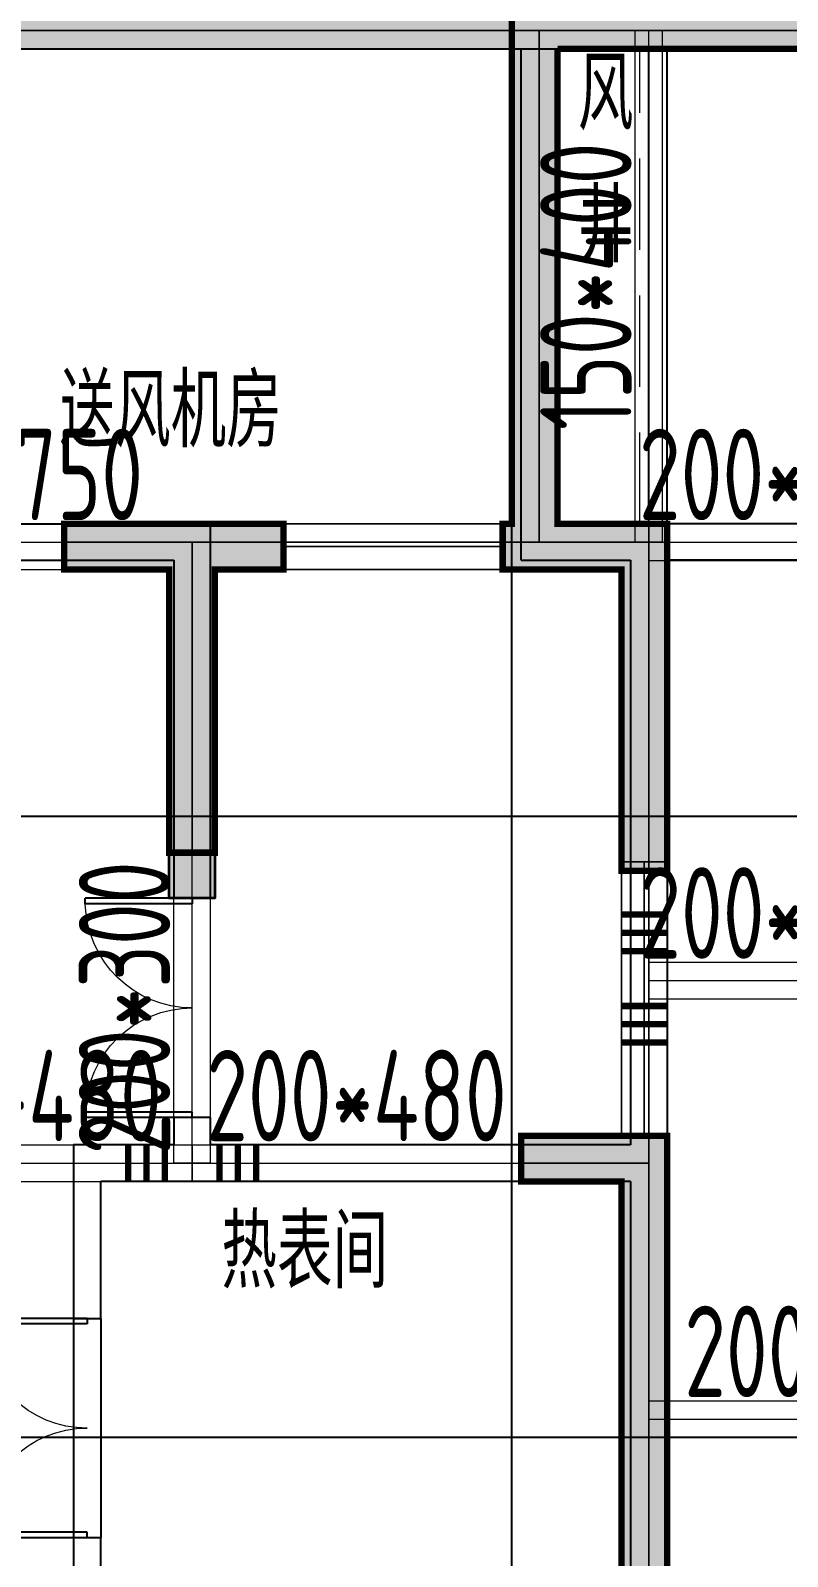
# Model space of a CAD drawing. Extents: x 369444 to 684549, y -549309 to 575337.
# Drawn here: x 492840 to 496983, y 391354 to 399707 of the extents above; entities that cross this region are included whole.
import ezdxf

# ---------------------------------------------------------------- set-up
doc = ezdxf.new("R2010")
doc.units = 0
doc.header["$LTSCALE"] = 1000
doc.header["$MEASUREMENT"] = 0
doc.linetypes.add('DASHED', pattern=[0.75, 0.5, -0.25])
for name, color, linetype, lineweight, true_color in [('-1-0-1', 7, 'Continuous', 0, 0xc0c0c0), ('-1-1-2', 7, 'Continuous', 0, 0xc0c0c0), ('-2-0-1', 1, 'Continuous', 0, 0xff0000), ('-2-1-2', 9, 'Continuous', 0, 0x808080), ('1-6-1', 7, 'Continuous', 0, 0x55ff55), ('1-6-2', 7, 'Continuous', 0, 0x55ff55), ('12-6-1', 4, 'Continuous', 0, 0x00ffff), ('12-6-2', 4, 'Continuous', 0, 0x00ffff), ('12-6-5', 4, 'Continuous', 0, 0x00ffff), ('21-0-1', 7, 'Continuous', 0, 0xb4dfff), ('21-0-2', 7, 'Continuous', 0, 0xb4dfff)]:
    doc.layers.add(name, color=color, linetype=linetype, lineweight=lineweight, true_color=true_color)
for name, color, linetype in [('BEAM_CON', 4, 'Continuous'), ('BEAM_SE', 144, 'DASHED'), ('DOTE', 1, 'Continuous'), ('PUB_HATCH', 8, 'Continuous'), ('WALL', 9, 'Continuous'), ('WINDOW', 4, 'Continuous'), ('作业图', 7, 'Continuous'), ('房间名称', 72, 'Continuous'), ('砼墙', 151, 'Continuous')]:
    doc.layers.add(name, color=color, linetype=linetype)
doc.layers.add('S_ConcWall', color=3, linetype='Continuous', lineweight=35)
doc.layers.add('次梁箍筋', color=1, linetype='Continuous', lineweight=40)
doc.styles.add('HNSJY', font='hnsjy-07.shx', dxfattribs={"width": 0.8, "bigfont": 'hnsjy-hz.shx'})
doc.styles.add('yjkcad', font='yjkeng.shx', dxfattribs={"width": 0.7, "height": 250, "bigfont": 'yjkchn.shx'})

# ---------------------------------------------------------------- blocks, each defined once
blk = doc.blocks.new('nihao23fdf')
at = {"layer": '砼墙'}
h = blk.add_hatch(color=0, dxfattribs=at)
h.dxf.hatch_style = 1
h.paths.add_polyline_path([(-17550, -6200), (-17550, -5950), (-17950, -5950), (-17950, -2850), (-17550.2, -2850), (-17550.2, -2600), (-18250, -2600), (-18250, -6000), (-18250, -6200), (-18050, -6200)])
h.paths.add_polyline_path([(-17950, -8300), (-18250, -8300), (-18250, -13650), (-17399.7, -13650), (-17399.7, -13400), (-17950, -13400)])
h.paths.add_polyline_path([(-14074.8, -9250), (-13824.8, -9250), (-13825, -7250), (-14075, -7250)])
h.paths.add_polyline_path([(-13799.8, -10450), (-14099.8, -10450), (-14099.5, -13400), (-14699.8, -13400), (-14699.8, -13650), (-14049.5, -13650), (-13249.5, -13650), (-13249.5, -13400), (-13799.5, -13400)])
h.paths.add_polyline_path([(-15250.5, -2600), (-15750.2, -2600), (-15750.2, -2850), (-15300.5, -2850), (-15300, -4400), (-15050, -4400), (-15050.5, -2850), (-14900.5, -2850), (-14900.5, -2600)])
h.paths.add_polyline_path([(-13449.7, -2850), (-13450, -5950), (-14050, -5950), (-14050, -6200), (-13200, -6200), (-13200, -2850), (-12801, -2850), (-12801, -2600), (-13250, -2600), (-14000.5, -2600), (-14000.2, -2850)])
h.paths.add_polyline_path([(-10400.5, -2600), (-11001, -2600), (-11001, -2850), (-10425.2, -2850), (-10425, -4650), (-10175, -4650), (-10175.2, -2850), (-9800.5, -2850), (-9800.5, -2600)])
h.paths.add_polyline_path([(-8300, -2600), (-8300, 0), (0, 0), (0, -2600), (-600, -2600), (-600, -2800), (0, -2800), (0, -2850), (0, -4700), (250, -4700), (250, -2850), (900.5, -2850), (900.5, -2600), (250, -2600), (250, 250), (-8550, 250), (-8550, -2600), (-8600.5, -2600), (-8600.5, -2800), (-8600.5, -2850), (-7950, -2850), (-7950, -4500), (-7700, -4500), (-7700, -2600)])
h.paths.add_polyline_path([(2724.9, -2850), (3299.9, -2850), (3299.9, -2600), (2700.5, -2600), (2100.5, -2600), (2100.5, -2850), (2474.9, -2850), (2474.8, -4650), (2724.8, -4650)])
h.paths.add_polyline_path([(5499.9, -2850), (5499.9, -6200), (6349.9, -6200), (6349.9, -5950), (5749.9, -5950), (5749.6, -2850), (6300.2, -2850), (6300.5, -2600), (5549.9, -2600), (5099.9, -2600), (5099.9, -2850)])
h.paths.add_polyline_path([(7550.5, -2600), (7200.5, -2600), (7200.5, -2850), (7350.5, -2850), (7349.9, -4400), (7599.9, -4400), (7600.5, -2850), (8050.2, -2850), (8050.2, -2600)])
h.paths.add_polyline_path([(10249.9, -2850), (10249.9, -5950), (9849.9, -5950), (9849.9, -6200), (10349.9, -6200), (10549.9, -6200), (10549.9, -6000), (10549.9, -2600), (9850.2, -2600), (9850.2, -2850)])
h.paths.add_polyline_path([(10549.9, -8300), (10249.9, -8300), (10249.9, -13400), (9699.7, -13400), (9699.7, -13650), (10549.9, -13650)])
h.paths.add_polyline_path([(6099.5, -13400), (5549.5, -13400), (5549.5, -13650), (6349.5, -13650), (6999.7, -13650), (6999.7, -13400), (6399.5, -13400), (6399.7, -10450), (6099.7, -10450)])
h.paths.add_polyline_path([(6125.2, -9250), (6375.2, -9250), (6375, -7250), (6125, -7250)])
h.paths.add_polyline_path([(-450, -14650), (-450, -13650), (150, -13650), (150, -13400), (-450, -13400), (-450, -10210), (-700, -10210), (-700, -14250), (-950, -14250), (-950, -14650)])
h.paths.add_polyline_path([(250, -9210), (250, -6200), (800, -6200), (800, -5950), (0, -5950), (0, -6000), (0, -6200), (0, -8900), (-450, -8900), (-900, -8900), (-900, -9210), (-700, -9210), (-700, -9310), (-450, -9310), (-450, -9210)])
h.paths.add_polyline_path([(-7250, -9210), (-7250, -9310), (-7000, -9310), (-7000, -9210), (-6800, -9210), (-6800, -8900), (-7250, -8900), (-7700, -8900), (-7700, -6200), (-7700, -6000), (-7700, -5950), (-8500, -5950), (-8500, -6200), (-7950, -6200), (-7950, -9210)])
h.paths.add_polyline_path([(-7250, -13400), (-7850, -13400), (-7850, -13650), (-7250, -13650), (-7250, -14650), (-6750, -14650), (-6750, -14250), (-7000, -14250), (-7000, -10209.4), (-7250, -10209.4)])
at = {"layer": '砼墙', "color": 0, "lineweight": 35, "ltscale": 1}
blk.add_lwpolyline([(-8550, 250), (-8550, -2600), (-8600.5, -2600), (-8600.5, -2800), (-8600.5, -2850), (-7950, -2850), (-7950, -4500), (-7700, -4500), (-7700, -2600), (-8300, -2600), (-8300, 0), (0, 0), (0, -2600), (-600, -2600), (-600, -2800), (0, -2800)], dxfattribs=at)
for points in [[(-9800.5, -2600), (-9800.5, -2850), (-10175.2, -2850), (-10175.2, -4650), (-10425.2, -4650), (-10425.2, -2850), (-11001, -2850), (-11001, -2600), (-10400.5, -2600)], [(-7700, -6200), (-7700, -8900), (-7250, -8900), (-6800, -8900), (-6800, -9210), (-7000, -9210), (-7000, -9310), (-7250, -9310), (-7250, -9210), (-7950, -9210), (-7950, -6200), (-8500, -6200), (-8500, -5950), (-7700, -5950), (-7700, -6000)]]:
    blk.add_lwpolyline(points, close=True, dxfattribs=at)
blk = doc.blocks.new('$DorLib2D$00000002')
for p, q in [((-0.5, 0), (-0.5, 0.4875)), ((-0.475, 0.4875), (-0.5, 0.4875)), ((-0.475, 0), (-0.475, 0.4875)), ((0.475, 0), (0.475, 0.4875)), ((0.475, 0.4875), (0.5, 0.4875)), ((0.5, 0), (0.5, 0.4875)), ((-0.5, 0), (-0.475, 0)), ((0.5, 0), (0.475, 0))]:
    blk.add_line(p, q)
at = {"lineweight": 13}
for centre, start, end in [((-0.4875, 0), 0, 88.53072), ((0.4875, 0), 91.46928, 180)]:
    blk.add_arc(centre, 0.4875, start, end, dxfattribs=at)
blk = doc.blocks.new('A$C344F088D')
at = {"layer": 'BEAM_CON', "color": 0, "lineweight": 18, "ltscale": 1}
for p, q in [((-2700.5, 200), (-2700.5, 2800)), ((-2700.5, 200), (-200, 200)), ((-2700.5, 0), (-200, 0)), ((-7801.5, -50), (-6001.5, -50)), ((-2950.5, -3150), (-2950.5, -1700)), ((-2700.5, -3150), (-2700.5, -1700))]:
    blk.add_line(p, q, dxfattribs=at)
at = {"layer": 'BEAM_SE', "color": 0, "lineweight": 18, "ltscale": 1}
for p, q in [((-2850.5, 200), (-2850.5, 2800)), ((-7801.5, 200), (-6001.5, 200)), ((-4801, 200), (-3601, 200)), ((-4800.5, -50), (-3600.5, -50)), ((-5400.5, -3200), (-5400.5, -1600)), ((-5200.5, -3200), (-5200.5, -1600)), ((-2700.5, -2200), (-1400.5, -2200)), ((-2700.5, -2400), (-1300.5, -2400)), ((-8250.5, -3200), (-3500.5, -3200)), ((-8250.5, -3400), (-3500.5, -3400)), ((-2700.5, -4600), (-900.5, -4600)), ((-2700.5, -4800), (-800.5, -4800))]:
    blk.add_line(p, q, dxfattribs=at)
at = {"layer": 'S_ConcWall', "color": 0, "lineweight": 35, "ltscale": 1, "const_width": 35}
for points in [[(4999.5, 0), (4999.5, -1700), (5249.5, -1700), (5249.5, -50), (5900, -50), (5900, 200), (5249.5, 200), (5249.5, 3050), (5249.5, 3050), (5249.5, 3050), (5249.5, 3050), (-3550.5, 3050), (-3550.5, 200), (-3601, 200), (-3601, 0), (-3601, -50), (-2950.5, -50), (-2950.5, -1700), (-2700.5, -1700), (-2700.5, 200), (-3300.5, 200), (-3300.5, 2800)], [(-3300.5, 2800), (4999.5, 2800), (4999.5, 200), (4399.5, 200), (4399.5, 0), (4999.5, 0), (4999.5, -50)], [(-2700.5, -6100), (-2700.5, -3400), (-2700.5, -3200), (-2700.5, -3150), (-3500.5, -3150), (-3500.5, -3400), (-2950.5, -3400), (-2950.5, -6410), (-2250.5, -6410)]]:
    blk.add_lwpolyline(points, dxfattribs=at)
blk.add_lwpolyline([(-5401, 200), (-4801, 200), (-4801, -50), (-5175.7, -50), (-5175.7, -1600), (-5425.7, -1600), (-5425.7, -50), (-6001.5, -50), (-6001.5, 200)], close=True, dxfattribs=at)
at = {"layer": '次梁箍筋', "color": 0, "linetype": 'Continuous', "const_width": 35}
for points in [[(-2950.5, -1939.2), (-2700.5, -1939.2)], [(-2950.5, -2039.2), (-2700.5, -2039.2)], [(-2950.5, -2139.2), (-2700.5, -2139.2)], [(-2950.5, -2439.2), (-2700.5, -2439.2)], [(-2950.5, -2539.2), (-2700.5, -2539.2)], [(-2950.5, -2639.2), (-2700.5, -2639.2)], [(-5650.5, -3200), (-5650.5, -3400)], [(-5550.5, -3200), (-5550.5, -3400)], [(-5450.5, -3200), (-5450.5, -3400)], [(-5150.5, -3200), (-5150.5, -3400)], [(-5050.5, -3200), (-5050.5, -3400)], [(-4950.5, -3200), (-4950.5, -3400)]]:
    blk.add_lwpolyline(points, dxfattribs=at)

msp = doc.modelspace()

# ---------------------------------------------------------------- hatches: boundary and pattern name
at = {"layer": 'PUB_HATCH'}
msp.add_hatch(color=256, dxfattribs=at).paths.add_polyline_path([(492124.6, 399857), (492374.6, 399607), (500174.6, 399607), (499924.6, 399857)])

# ---------------------------------------------------------------- linework, layer by layer
at = {"layer": '-1-0-1', "color": 0}
for p in [(495624.3, 399706.9, -3600), (496224.3, 399706.9, -3600), (496424.3, 399706.9, -3600), (495624.3, 398406.9, -3600), (493030.2, 396906.9, -3600), (493723.8, 396906.9, -3600), (495624.3, 396906.9, -3600), (496224.3, 396906.9, -3600), (493724.3, 395206.9, -3600), (496224.3, 394506.9, -3600), (493724.3, 393506.9, -3600), (495524.3, 393506.9, -3600), (496224.3, 393506.9, -3600), (496224.3, 392106.9, -3600)]:
    msp.add_point(p, dxfattribs=at)
at = {"layer": '-1-1-2', "color": 0}
for p, q in [((495624.3, 399706.9, -3600), (495624.3, 399706.9)), ((496224.3, 399706.9, -3600), (496224.3, 399706.9)), ((496424.3, 399706.9, -3600), (496424.3, 399706.9)), ((495624.3, 398406.9, -3600), (495624.3, 398406.9)), ((493030.2, 396906.9, -3600), (493030.2, 396906.9)), ((493723.8, 396906.9, -3600), (493723.8, 396906.9)), ((495624.3, 396906.9, -3600), (495624.3, 396906.9)), ((496224.3, 396906.9, -3600), (496224.3, 396906.9)), ((493724.3, 395206.9, -3600), (493724.3, 395206.9)), ((496224.3, 394506.9, -3600), (496224.3, 394506.9)), ((493724.3, 393506.9, -3600), (493724.3, 393506.9)), ((495524.3, 393506.9, -3600), (495524.3, 393506.9)), ((496224.3, 393506.9, -3600), (496224.3, 393506.9)), ((496224.3, 392106.9, -3600), (496224.3, 392106.9))]:
    msp.add_line(p, q, dxfattribs=at)
at = {"layer": '-2-0-1', "color": 0}
for p, q in [((492249.4, 399706.9, -3600), (495624.3, 399706.9, -3600)), ((495624.3, 398406.9, -3600), (495624.3, 399706.9, -3600)), ((495624.3, 399706.9, -3600), (496224.3, 399706.9, -3600)), ((496224.3, 399706.9, -3600), (496424.3, 399706.9, -3600)), ((496224.3, 396906.9, -3600), (496224.3, 399706.9, -3600)), ((496424.3, 399706.9, -3600), (499999.3, 399706.9, -3600)), ((495624.3, 396906.9, -3600), (495624.3, 398406.9, -3600)), ((492249.4, 396906.9, -3600), (493030.2, 396906.9, -3600)), ((493030.2, 396906.9, -3600), (493723.8, 396906.9, -3600)), ((493724.3, 395206.9, -3600), (493723.8, 396906.9, -3600)), ((493723.8, 396906.9, -3600), (495624.3, 396906.9, -3600)), ((495624.3, 396906.9, -3600), (496224.3, 396906.9, -3600)), ((496224.3, 394506.9, -3600), (496224.3, 396906.9, -3600)), ((496224.3, 396906.9, -3600), (497724.3, 396906.9, -3600)), ((493724.3, 393506.9, -3600), (493724.3, 395206.9, -3600)), ((496224.3, 394506.9, -3600), (497724.3, 394506.9, -3600)), ((496224.3, 393506.9, -3600), (496224.3, 394506.9, -3600)), ((491749.2, 393506.9, -3600), (493724.3, 393506.9, -3600)), ((493724.3, 393506.9, -3600), (495524.3, 393506.9, -3600)), ((495524.3, 393506.9, -3600), (496224.3, 393506.9, -3600)), ((496224.3, 392106.9, -3600), (496224.3, 393506.9, -3600)), ((496224.3, 392106.9, -3600), (498224.3, 392106.9, -3600)), ((496224.3, 390606.9, -3600), (496224.3, 392106.9, -3600))]:
    msp.add_line(p, q, dxfattribs=at)
at = {"layer": '-2-1-2', "color": 0}
for p, q in [((492249.4, 399706.9), (495624.3, 399706.9)), ((495624.3, 398406.9), (495624.3, 399706.9)), ((495624.3, 399706.9), (496224.3, 399706.9)), ((496224.3, 399706.9), (496424.3, 399706.9)), ((496224.3, 396906.9), (496224.3, 399706.9)), ((496424.3, 399706.9), (499999.3, 399706.9)), ((495624.3, 396906.9), (495624.3, 398406.9)), ((492249.4, 396906.9), (493030.2, 396906.9)), ((493030.2, 396906.9), (493723.8, 396906.9)), ((493724.3, 395206.9), (493723.8, 396906.9)), ((493723.8, 396906.9), (495624.3, 396906.9)), ((495624.3, 396906.9), (496224.3, 396906.9)), ((496224.3, 394506.9), (496224.3, 396906.9)), ((496224.3, 396906.9), (497724.3, 396906.9)), ((493724.3, 393506.9), (493724.3, 395206.9)), ((496224.3, 394506.9), (497724.3, 394506.9)), ((496224.3, 393506.9), (496224.3, 394506.9)), ((491749.2, 393506.9), (493724.3, 393506.9)), ((493724.3, 393506.9), (495524.3, 393506.9)), ((495524.3, 393506.9), (496224.3, 393506.9)), ((496224.3, 392106.9), (496224.3, 393506.9)), ((496224.3, 392106.9), (498224.3, 392106.9)), ((496224.3, 390606.9), (496224.3, 392106.9))]:
    msp.add_line(p, q, dxfattribs=at)
at = {"layer": '1-6-1', "color": 0}
for p, q in [((495474.3, 399606.9), (492374.4, 399606.9)), ((492374.4, 399606.9, -3600), (495474.3, 399606.9, -3600)), ((495474.3, 399606.9, -3600), (495474.3, 399606.9)), ((495474.3, 399606.9, -3600), (495474.3, 398406.9, -3600)), ((495474.3, 399606.9), (495474.3, 399606.9, -3600)), ((495474.3, 398406.9), (495474.3, 399606.9)), ((495724.3, 399606.9), (495724.3, 398406.9)), ((495724.3, 399606.9, -3600), (495724.3, 399606.9)), ((495724.3, 398406.9, -3600), (495724.3, 399606.9, -3600)), ((495724.3, 399606.9), (495724.3, 399606.9, -3600)), ((496224.3, 399606.9), (495724.3, 399606.9)), ((495724.3, 399606.9, -3600), (496224.3, 399606.9, -3600)), ((496224.3, 399606.9, -3600), (496224.3, 399606.9)), ((496224.3, 399606.9), (496224.3, 399606.9, -3600)), ((496424.3, 399606.9), (496224.3, 399606.9)), ((496224.3, 399606.9, -3600), (496424.3, 399606.9, -3600)), ((496424.3, 399606.9), (496424.3, 399606.9, -3600)), ((499999.3, 399606.9), (496424.3, 399606.9)), ((496424.3, 399606.9, -3600), (499999.3, 399606.9, -3600)), ((496424.3, 399606.9, -3600), (496424.3, 399606.9)), ((495474.3, 398406.9, -3600), (495474.3, 398406.9)), ((495474.3, 398406.9, -3600), (495474.3, 397006.9, -3600)), ((495474.3, 398406.9), (495474.3, 398406.9, -3600)), ((495474.3, 397006.9), (495474.3, 398406.9)), ((495724.3, 398406.9), (495724.3, 398406.9, -3600)), ((495724.3, 398406.9), (495724.3, 397006.9)), ((495724.3, 398406.9, -3600), (495724.3, 398406.9)), ((495724.3, 397006.9, -3600), (495724.3, 398406.9, -3600)), ((493030.2, 397006.9, -3600), (493030.2, 397006.9)), ((493723.8, 397006.9, -3600), (493030.2, 397006.9, -3600)), ((493030.2, 397006.9), (493723.8, 397006.9)), ((493030.2, 397006.9, -3600), (493030.2, 396756.9, -3600)), ((493030.2, 397006.9), (493030.2, 397006.9, -3600)), ((493030.2, 396756.9), (493030.2, 397006.9)), ((493723.8, 397006.9), (493723.8, 397006.9, -3600)), ((493723.8, 397006.9), (495474.3, 397006.9)), ((493723.8, 397006.9, -3600), (493723.8, 397006.9)), ((494223.8, 397006.9, -3600), (493723.8, 397006.9, -3600)), ((494223.8, 397006.9, -1500), (494223.8, 397006.9, -3600)), ((495423.8, 397006.9, -1500), (494223.8, 397006.9, -1500)), ((495474.3, 397006.9, -3600), (495423.8, 397006.9, -3600)), ((495423.8, 397006.9, -3600), (495423.8, 397006.9, -1500)), ((495474.3, 397006.9, -3600), (495474.3, 397006.9)), ((495474.3, 397006.9), (495474.3, 397006.9, -3600)), ((495724.3, 397006.9), (495724.3, 397006.9, -3600)), ((495724.3, 397006.9, -3600), (495724.3, 397006.9)), ((496324.3, 397006.9, -3600), (495724.3, 397006.9, -3600)), ((495724.3, 397006.9), (496324.3, 397006.9)), ((496324.3, 397006.9), (496324.3, 394506.9)), ((496324.3, 397006.9, -3600), (496324.3, 397006.9)), ((496324.3, 395156.9, -3600), (496324.3, 397006.9, -3600)), ((496324.3, 397006.9), (496324.3, 397006.9, -3600)), ((493030.2, 396756.9), (493030.2, 396756.9, -3600)), ((493598.9, 396756.9), (493030.2, 396756.9)), ((493030.2, 396756.9, -3600), (493598.9, 396756.9, -3600)), ((493030.2, 396756.9, -3600), (493030.2, 396756.9)), ((493598.9, 396756.9, -3600), (493598.9, 396756.9)), ((493598.9, 396756.9, -3600), (493599.3, 395206.9, -3600)), ((493598.9, 396756.9), (493598.9, 396756.9, -3600)), ((493599.3, 395206.9), (493598.9, 396756.9)), ((493848.9, 396756.9), (493849.3, 395206.9)), ((493848.9, 396756.9, -3600), (493848.9, 396756.9)), ((493849.3, 395206.9, -3600), (493848.9, 396756.9, -3600)), ((493848.9, 396756.9, -3600), (494223.8, 396756.9, -3600)), ((493848.9, 396756.9), (493848.9, 396756.9, -3600)), ((495624.3, 396756.9), (493848.9, 396756.9)), ((494223.8, 396756.9, -1500), (495423.8, 396756.9, -1500)), ((494223.8, 396756.9, -3600), (494223.8, 396756.9, -1500)), ((495423.8, 396756.9, -3600), (495624.3, 396756.9, -3600)), ((495423.8, 396756.9, -1500), (495423.8, 396756.9, -3600)), ((495624.3, 396756.9), (495624.3, 396756.9, -3600)), ((496074.3, 396756.9), (495624.3, 396756.9)), ((495624.3, 396756.9, -3600), (496074.3, 396756.9, -3600)), ((495624.3, 396756.9, -3600), (495624.3, 396756.9)), ((496074.3, 396756.9, -3600), (496074.3, 395156.9, -3600)), ((496074.3, 396756.9), (496074.3, 396756.9, -3600)), ((496074.3, 394506.9), (496074.3, 396756.9)), ((496074.3, 396756.9, -3600), (496074.3, 396756.9)), ((493599.3, 395206.9, -3600), (493599.3, 395206.9)), ((493599.3, 395206.9, -3600), (493849.3, 395206.9, -3600)), ((493599.3, 395206.9), (493599.3, 395206.9, -3600)), ((493849.3, 395206.9), (493599.3, 395206.9)), ((493849.3, 395206.9), (493849.3, 395206.9, -3600)), ((493849.3, 395206.9, -3600), (493849.3, 395206.9)), ((496074.3, 395156.9, -1500), (496074.3, 394506.9, -1500)), ((496074.3, 395156.9, -3600), (496074.3, 395156.9, -1500)), ((496324.3, 394506.9, -1500), (496324.3, 395156.9, -1500)), ((496324.3, 395156.9, -1500), (496324.3, 395156.9, -3600)), ((496074.3, 394506.9, -1500), (496074.3, 394506.9)), ((496074.3, 394506.9, -1500), (496074.3, 393656.9, -1500)), ((496074.3, 394506.9), (496074.3, 394506.9, -1500)), ((496074.3, 393656.9), (496074.3, 394506.9)), ((496324.3, 394506.9), (496324.3, 394506.9, -1500)), ((496324.3, 394506.9), (496324.3, 393506.9)), ((496324.3, 394506.9, -1500), (496324.3, 394506.9)), ((496324.3, 393656.9, -1500), (496324.3, 394506.9, -1500)), ((495524.3, 393656.9, -3600), (495524.3, 393656.9)), ((496074.3, 393656.9, -3600), (495524.3, 393656.9, -3600)), ((495524.3, 393656.9), (496074.3, 393656.9)), ((495524.3, 393656.9, -3600), (495524.3, 393406.9, -3600)), ((495524.3, 393656.9), (495524.3, 393656.9, -3600)), ((495524.3, 393406.9), (495524.3, 393656.9)), ((496074.3, 393656.9, -1500), (496074.3, 393656.9)), ((496074.3, 393656.9), (496074.3, 393656.9, -3600)), ((496324.3, 393506.9, -3600), (496324.3, 393656.9, -3600)), ((496324.3, 393656.9, -3600), (496324.3, 393656.9, -1500)), ((496324.3, 393506.9), (496324.3, 393506.9, -3600)), ((496324.3, 393506.9), (496324.3, 392106.9)), ((496324.3, 393506.9, -3600), (496324.3, 393506.9)), ((496324.3, 392106.9, -3600), (496324.3, 393506.9, -3600)), ((495524.3, 393406.9), (495524.3, 393406.9, -3600)), ((496074.3, 393406.9), (495524.3, 393406.9)), ((495524.3, 393406.9, -3600), (496074.3, 393406.9, -3600)), ((495524.3, 393406.9, -3600), (495524.3, 393406.9)), ((496074.3, 393406.9, -3600), (496074.3, 392106.9, -3600)), ((496074.3, 393406.9), (496074.3, 393406.9, -3600)), ((496074.3, 392106.9), (496074.3, 393406.9)), ((496074.3, 393406.9, -3600), (496074.3, 393406.9)), ((496074.3, 392106.9, -3600), (496074.3, 392106.9)), ((496074.3, 392106.9, -3600), (496074.3, 390451.9, -3600)), ((496074.3, 392106.9), (496074.3, 392106.9, -3600)), ((496074.3, 390451.9), (496074.3, 392106.9)), ((496324.3, 392106.9), (496324.3, 392106.9, -3600)), ((496324.3, 392106.9), (496324.3, 390761.9)), ((496324.3, 392106.9, -3600), (496324.3, 392106.9)), ((496324.3, 390761.9, -3600), (496324.3, 392106.9, -3600))]:
    msp.add_line(p, q, dxfattribs=at)
at = {"layer": '1-6-2', "color": 0}
for p, q in [((495624.3, 399706.9), (492249.4, 399706.9)), ((492249.4, 399706.9, -3600), (495624.3, 399706.9, -3600)), ((495624.3, 399706.9, -3600), (495624.3, 399706.9)), ((495624.3, 399706.9), (495624.3, 398406.9)), ((495624.3, 399706.9, -3600), (495624.3, 399706.9)), ((495624.3, 398406.9, -3600), (495624.3, 399706.9, -3600)), ((495624.3, 399706.9), (495624.3, 399706.9, -3600)), ((496224.3, 399706.9), (495624.3, 399706.9)), ((495624.3, 399706.9, -3600), (496224.3, 399706.9, -3600)), ((496224.3, 399706.9, -3600), (496224.3, 399706.9)), ((496224.3, 399706.9), (496224.3, 399706.9, -3600)), ((496424.3, 399706.9), (496224.3, 399706.9)), ((496224.3, 399706.9, -3600), (496424.3, 399706.9, -3600)), ((496424.3, 399706.9), (496424.3, 399706.9, -3600)), ((499999.3, 399706.9), (496424.3, 399706.9)), ((496424.3, 399706.9, -3600), (499999.3, 399706.9, -3600)), ((496424.3, 399706.9, -3600), (496424.3, 399706.9)), ((495624.3, 398406.9), (495624.3, 398406.9, -3600)), ((495624.3, 398406.9), (495624.3, 396906.9)), ((495624.3, 398406.9, -3600), (495624.3, 398406.9)), ((495624.3, 396906.9, -3600), (495624.3, 398406.9, -3600)), ((493030.2, 396906.9), (493030.2, 396906.9, -3600)), ((493723.8, 396906.9), (493030.2, 396906.9)), ((493030.2, 396906.9, -3600), (493723.8, 396906.9, -3600)), ((493723.8, 396906.9, -3600), (493723.8, 396906.9)), ((493723.8, 396906.9), (493724.3, 395206.9)), ((493723.8, 396906.9, -3600), (493723.8, 396906.9)), ((493724.3, 395206.9, -3600), (493723.8, 396906.9, -3600)), ((493723.8, 396906.9, -3600), (494223.8, 396906.9, -3600)), ((493723.8, 396906.9), (493723.8, 396906.9, -3600)), ((495624.3, 396906.9), (493723.8, 396906.9)), ((494223.8, 396906.9, -1500), (495423.8, 396906.9, -1500)), ((494223.8, 396906.9, -3600), (494223.8, 396906.9, -1500)), ((495423.8, 396906.9, -3600), (495624.3, 396906.9, -3600)), ((495423.8, 396906.9, -1500), (495423.8, 396906.9, -3600)), ((495624.3, 396906.9), (495624.3, 396906.9, -3600)), ((495624.3, 396906.9), (495624.3, 396906.9, -3600)), ((496224.3, 396906.9), (495624.3, 396906.9)), ((495624.3, 396906.9, -3600), (496224.3, 396906.9, -3600)), ((495624.3, 396906.9, -3600), (495624.3, 396906.9)), ((496224.3, 396906.9), (496224.3, 394506.9)), ((496224.3, 396906.9, -3600), (496224.3, 396906.9)), ((496224.3, 395156.9, -3600), (496224.3, 396906.9, -3600)), ((496224.3, 396906.9, -3600), (496224.3, 396906.9)), ((493724.3, 395206.9), (493724.3, 395206.9, -3600)), ((496224.3, 394506.9, -1500), (496224.3, 395156.9, -1500)), ((496224.3, 395156.9, -1500), (496224.3, 395156.9, -3600)), ((496224.3, 394506.9), (496224.3, 394506.9, -1500)), ((496224.3, 394506.9), (496224.3, 393506.9)), ((496224.3, 394506.9, -1500), (496224.3, 394506.9)), ((496224.3, 393656.9, -1500), (496224.3, 394506.9, -1500)), ((496224.3, 393506.9, -3600), (496224.3, 393656.9, -3600)), ((496224.3, 393656.9, -3600), (496224.3, 393656.9, -1500)), ((495524.3, 393506.9), (495524.3, 393506.9, -3600)), ((496224.3, 393506.9), (495524.3, 393506.9)), ((495524.3, 393506.9, -3600), (496224.3, 393506.9, -3600)), ((496224.3, 393506.9), (496224.3, 393506.9, -3600)), ((496224.3, 393506.9), (496224.3, 392106.9)), ((496224.3, 393506.9, -3600), (496224.3, 393506.9)), ((496224.3, 392106.9, -3600), (496224.3, 393506.9, -3600)), ((496224.3, 393506.9, -3600), (496224.3, 393506.9)), ((496224.3, 392106.9), (496224.3, 392106.9, -3600)), ((496224.3, 392106.9), (496224.3, 390606.9)), ((496224.3, 392106.9, -3600), (496224.3, 392106.9)), ((496224.3, 390606.9, -3600), (496224.3, 392106.9, -3600))]:
    msp.add_line(p, q, dxfattribs=at)
at = {"layer": '12-6-1', "color": 0}
for p, q in [((496149.3, 399706.9), (496299.3, 399706.9)), ((496149.3, 399706.9, -400), (496149.3, 399706.9)), ((496299.3, 399706.9, -400), (496149.3, 399706.9, -400)), ((496149.3, 396906.9), (496149.3, 399706.9)), ((496149.3, 396906.9, -400), (496149.3, 399706.9, -400)), ((496299.3, 399706.9), (496299.3, 399706.9, -400)), ((496299.3, 396906.9), (496299.3, 399706.9)), ((496299.3, 396906.9, -400), (496299.3, 399706.9, -400)), ((492249.4, 397006.9), (493030.2, 397006.9)), ((492249.4, 397006.9, -750), (493030.2, 397006.9, -750)), ((493030.2, 397006.9), (493030.2, 396756.9)), ((493030.2, 397006.9, -750), (493030.2, 397006.9)), ((493030.2, 396756.9, -750), (493030.2, 397006.9, -750)), ((496224.3, 397006.9), (496224.3, 396806.9)), ((496224.3, 397006.9, -770), (496224.3, 397006.9)), ((496224.3, 396806.9, -770), (496224.3, 397006.9, -770)), ((496224.3, 397006.9), (497724.3, 397006.9)), ((496224.3, 397006.9, -770), (497724.3, 397006.9, -770)), ((496149.3, 396906.9), (496299.3, 396906.9)), ((496149.3, 396906.9, -400), (496149.3, 396906.9)), ((496299.3, 396906.9, -400), (496149.3, 396906.9, -400)), ((496299.3, 396906.9), (496299.3, 396906.9, -400)), ((492249.4, 396756.9), (493030.2, 396756.9)), ((492249.4, 396756.9, -750), (493030.2, 396756.9, -750)), ((493030.2, 396756.9), (493030.2, 396756.9, -750)), ((496224.3, 396806.9), (496224.3, 396806.9, -770)), ((496224.3, 396806.9), (497724.3, 396806.9)), ((496224.3, 396806.9, -770), (497724.3, 396806.9, -770)), ((493624.3, 395206.9), (493824.3, 395206.9)), ((493624.3, 395206.9, -300), (493624.3, 395206.9)), ((493824.3, 395206.9, -300), (493624.3, 395206.9, -300)), ((493624.3, 393506.9), (493624.3, 395206.9)), ((493624.3, 393506.9, -300), (493624.3, 395206.9, -300)), ((493824.3, 395206.9), (493824.3, 395206.9, -300)), ((493824.3, 393506.9), (493824.3, 395206.9)), ((493824.3, 393506.9, -300), (493824.3, 395206.9, -300)), ((496224.3, 394606.9), (496224.3, 394406.9)), ((496224.3, 394606.9, -300), (496224.3, 394606.9)), ((496224.3, 394406.9, -300), (496224.3, 394606.9, -300)), ((496224.3, 394606.9), (497724.3, 394606.9)), ((496224.3, 394606.9, -300), (497724.3, 394606.9, -300)), ((496224.3, 394406.9), (496224.3, 394406.9, -300)), ((496224.3, 394406.9), (497724.3, 394406.9)), ((496224.3, 394406.9, -300), (497724.3, 394406.9, -300)), ((491749.2, 393606.9), (493724.3, 393606.9)), ((491749.2, 393606.9, -480), (493724.3, 393606.9, -480)), ((493724.3, 393606.9), (493724.3, 393406.9)), ((493724.3, 393606.9, -480), (493724.3, 393606.9)), ((493724.3, 393406.9, -480), (493724.3, 393606.9, -480)), ((493724.3, 393606.9), (495524.3, 393606.9)), ((493724.3, 393606.9, -480), (495524.3, 393606.9, -480)), ((493724.3, 393606.9), (493724.3, 393406.9)), ((493724.3, 393606.9, -480), (493724.3, 393606.9)), ((493724.3, 393406.9, -480), (493724.3, 393606.9, -480)), ((495524.3, 393606.9), (495524.3, 393406.9)), ((495524.3, 393606.9, -480), (495524.3, 393606.9)), ((495524.3, 393406.9, -480), (495524.3, 393606.9, -480)), ((493624.3, 393506.9), (493824.3, 393506.9)), ((493624.3, 393506.9, -300), (493624.3, 393506.9)), ((493824.3, 393506.9, -300), (493624.3, 393506.9, -300)), ((493824.3, 393506.9), (493824.3, 393506.9, -300)), ((491749.2, 393406.9), (493724.3, 393406.9)), ((491749.2, 393406.9, -480), (493724.3, 393406.9, -480)), ((493724.3, 393406.9), (493724.3, 393406.9, -480)), ((493724.3, 393406.9), (495524.3, 393406.9)), ((493724.3, 393406.9, -480), (495524.3, 393406.9, -480)), ((493724.3, 393406.9), (493724.3, 393406.9, -480)), ((495524.3, 393406.9), (495524.3, 393406.9, -480)), ((496224.3, 392206.9), (496224.3, 392006.9)), ((496224.3, 392206.9, -500), (496224.3, 392206.9)), ((496224.3, 392006.9, -500), (496224.3, 392206.9, -500)), ((496224.3, 392206.9), (498224.3, 392206.9)), ((496224.3, 392206.9, -500), (498224.3, 392206.9, -500)), ((496224.3, 392006.9), (496224.3, 392006.9, -500)), ((496224.3, 392006.9), (498224.3, 392006.9)), ((496224.3, 392006.9, -500), (498224.3, 392006.9, -500))]:
    msp.add_line(p, q, dxfattribs=at)
at = {"layer": '12-6-2', "color": 0}
for p, q in [((496224.3, 396906.9), (496224.3, 399706.9)), ((492249.4, 396906.9), (493030.2, 396906.9)), ((496224.3, 396906.9), (497724.3, 396906.9)), ((493724.3, 393506.9), (493724.3, 395206.9)), ((496224.3, 394506.9), (497724.3, 394506.9)), ((491749.2, 393506.9), (493724.3, 393506.9)), ((493724.3, 393506.9), (495524.3, 393506.9)), ((496224.3, 392106.9), (498224.3, 392106.9))]:
    msp.add_line(p, q, dxfattribs=at)
at = {"layer": '21-0-1', "color": 0}
for p, q in [((494223.8, 397006.9, -1500), (494223.8, 396756.9, -1500)), ((495423.8, 397006.9, -1500), (494223.8, 397006.9, -1500)), ((494223.8, 396756.9, -3600), (494223.8, 397006.9, -3600)), ((494223.8, 397006.9, -3600), (495423.8, 397006.9, -3600)), ((494223.8, 396756.9, -1500), (494223.8, 397006.9, -1500)), ((494223.8, 397006.9, -3600), (494223.8, 396756.9, -3600)), ((494223.8, 397006.9, -1500), (494223.8, 397006.9, -3600)), ((495423.8, 396756.9, -1500), (495423.8, 397006.9, -1500)), ((495423.8, 396756.9, -3600), (495423.8, 397006.9, -3600)), ((495423.8, 397006.9, -1500), (495423.8, 396756.9, -1500)), ((495423.8, 397006.9, -3600), (495423.8, 397006.9, -1500)), ((495423.8, 397006.9, -3600), (495423.8, 396756.9, -3600)), ((495423.8, 396881.9, -1500), (494223.8, 396881.9, -1500)), ((494223.8, 396881.9, -3600), (495423.8, 396881.9, -3600)), ((494223.8, 396881.9, -1500), (494223.8, 396881.9, -3600)), ((495423.8, 396881.9, -3600), (495423.8, 396881.9, -1500)), ((494223.8, 396756.9, -1500), (495423.8, 396756.9, -1500)), ((495423.8, 396756.9, -3600), (494223.8, 396756.9, -3600)), ((494223.8, 396756.9, -3600), (494223.8, 396756.9, -1500)), ((495423.8, 396756.9, -1500), (495423.8, 396756.9, -3600)), ((496324.3, 395156.9, -1500), (496074.3, 395156.9, -1500)), ((496074.3, 395156.9, -1500), (496074.3, 393656.9, -1500)), ((496324.3, 395156.9, -3600), (496074.3, 395156.9, -3600)), ((496074.3, 395156.9, -1500), (496324.3, 395156.9, -1500)), ((496074.3, 395156.9, -3600), (496074.3, 395156.9, -1500)), ((496074.3, 395156.9, -3600), (496324.3, 395156.9, -3600)), ((496074.3, 393656.9, -3600), (496074.3, 395156.9, -3600)), ((496199.3, 395156.9, -1500), (496199.3, 393656.9, -1500)), ((496199.3, 395156.9, -3600), (496199.3, 395156.9, -1500)), ((496199.3, 393656.9, -3600), (496199.3, 395156.9, -3600)), ((496324.3, 393656.9, -1500), (496324.3, 395156.9, -1500)), ((496324.3, 395156.9, -1500), (496324.3, 395156.9, -3600)), ((496324.3, 395156.9, -3600), (496324.3, 393656.9, -3600)), ((496074.3, 393656.9, -1500), (496324.3, 393656.9, -1500)), ((496324.3, 393656.9, -3600), (496074.3, 393656.9, -3600)), ((496324.3, 393656.9, -1500), (496074.3, 393656.9, -1500)), ((496074.3, 393656.9, -3600), (496324.3, 393656.9, -3600)), ((496074.3, 393656.9, -1500), (496074.3, 393656.9, -3600)), ((496199.3, 393656.9, -1500), (496199.3, 393656.9, -3600)), ((496324.3, 393656.9, -3600), (496324.3, 393656.9, -1500))]:
    msp.add_line(p, q, dxfattribs=at)
at = {"layer": '21-0-2', "color": 0}
for p, q in [((495423.8, 396881.9, -1500), (494223.8, 396881.9, -1500)), ((494223.8, 396881.9, -3600), (495423.8, 396881.9, -3600)), ((494223.8, 396881.9, -1500), (494223.8, 396881.9, -3600)), ((495423.8, 396881.9, -3600), (495423.8, 396881.9, -1500)), ((496199.3, 395156.9, -1500), (496199.3, 393656.9, -1500)), ((496199.3, 395156.9, -3600), (496199.3, 395156.9, -1500)), ((496199.3, 393656.9, -3600), (496199.3, 395156.9, -3600)), ((496199.3, 393656.9, -1500), (496199.3, 393656.9, -3600))]:
    msp.add_line(p, q, dxfattribs=at)
at = {"layer": 'DOTE', "color": 8}
msp.add_line((495474.5, 261807), (495474.5, 476704.8), dxfattribs=at)
at = {"layer": 'DOTE', "color": 8, "lineweight": -2}
for p, q in [((377844.4, 395407), (624570.9, 395407)), ((377844.4, 392007), (624570.9, 392007))]:
    msp.add_line(p, q, dxfattribs=at)
at = {"layer": 'WALL'}
for p, q in [((492325, 399607), (495524.5, 399607)), ((492374.6, 399607), (500174.6, 399607)), ((495524.5, 396807), (495524.5, 399607)), ((495724.5, 399607), (496224.5, 399607)), ((495724.5, 397007), (495724.5, 399607)), ((496224.5, 397007), (496224.5, 399607)), ((496324.5, 397007), (496324.5, 399607)), ((496324.5, 399607), (500074.5, 399607)), ((492325, 397007), (493824.5, 397007)), ((493824.5, 394957), (493824.5, 397007)), ((495724.5, 397007), (496224.5, 397007)), ((497724.5, 397007), (496324.5, 397007)), ((492125, 396807), (493624.5, 396807)), ((493624.5, 396807), (493624.5, 394957)), ((495524.5, 396807), (496124.5, 396807)), ((496124.5, 396807), (496124.5, 393607)), ((496324.5, 396807), (496324.5, 393507)), ((497624.5, 396807), (496324.5, 396807)), ((493624.5, 394957), (493824.5, 394957)), ((493824.5, 393757), (493624.5, 393757)), ((493624.5, 393757), (493624.5, 393607)), ((493824.5, 393607), (493824.5, 393757)), ((493074.5, 393607), (493074.5, 392657)), ((493624.5, 393607), (493074.5, 393607)), ((496124.5, 393607), (493824.5, 393607)), ((496324.5, 393507), (496324.5, 390707)), ((493224.5, 392657), (493224.5, 393407)), ((493724.5, 393407), (493224.5, 393407)), ((496124.5, 393407), (493724.5, 393407)), ((496124.5, 393407), (496124.5, 390707)), ((493074.5, 392657), (493224.5, 392657)), ((493224.5, 391457), (493074.5, 391457)), ((493074.5, 391457), (493074.5, 390507)), ((493224.5, 390707), (493224.5, 391457))]:
    msp.add_line(p, q, dxfattribs=at)
at = {"layer": 'WINDOW'}
for points in [[(493074.5, 392657), (493074.5, 391457)], [(493224.5, 392657), (493224.5, 391457)]]:
    msp.add_lwpolyline(points, dxfattribs=at)

# ---------------------------------------------------------------- block references
at = {"layer": 'WINDOW', "xscale": -1200, "yscale": 1200, "zscale": -1200, "rotation": 90}
for p in [(493724.5, 394357), (493149.5, 392057)]:
    msp.add_blockref('$DorLib2D$00000002', p, dxfattribs=at)
at = {"layer": '作业图', "color": 8}
msp.add_blockref('A$C344F088D', (499025, 396806.9), dxfattribs=at)
at = {"layer": '砼墙', "color": 8}
msp.add_blockref('nihao23fdf', (504024.5, 399607), dxfattribs=at)

# ---------------------------------------------------------------- texts
at = {"layer": '12-6-5', "color": 0, "char_height": 500, "attachment_point": 8, "rotation": 90, "style": 'yjkcad'}
for s, insert in [('150*400', (496129.3, 398306.9)), ('200*300', (493604.3, 394356.9))]:
    msp.add_mtext(s, dxfattribs=dict(at, insert=insert))
at = {"layer": '12-6-5', "color": 0, "char_height": 500, "attachment_point": 8, "style": 'yjkcad'}
for s, insert in [('250*750', (492639.8, 397026.9)), ('200*770', (496974.3, 397026.9)), ('200*300', (496974.3, 394626.9)), ('200*480', (492736.8, 393626.9)), ('200*480', (494624.3, 393626.9)), ('200*500', (497224.3, 392226.9))]:
    msp.add_mtext(s, dxfattribs=dict(at, insert=insert))
at = {"layer": '房间名称', "style": 'HNSJY', "width": 0.8}
for s, p in [('风', (495835.7, 399161.3)), ('井', (495835.7, 398437.4)), ('送风机房', (492999, 397425.2)), ('热表间', (493884.7, 392823.1))]:
    msp.add_text(s, height=400, dxfattribs=at).set_placement(p)

doc.saveas('drawing.dxf')
